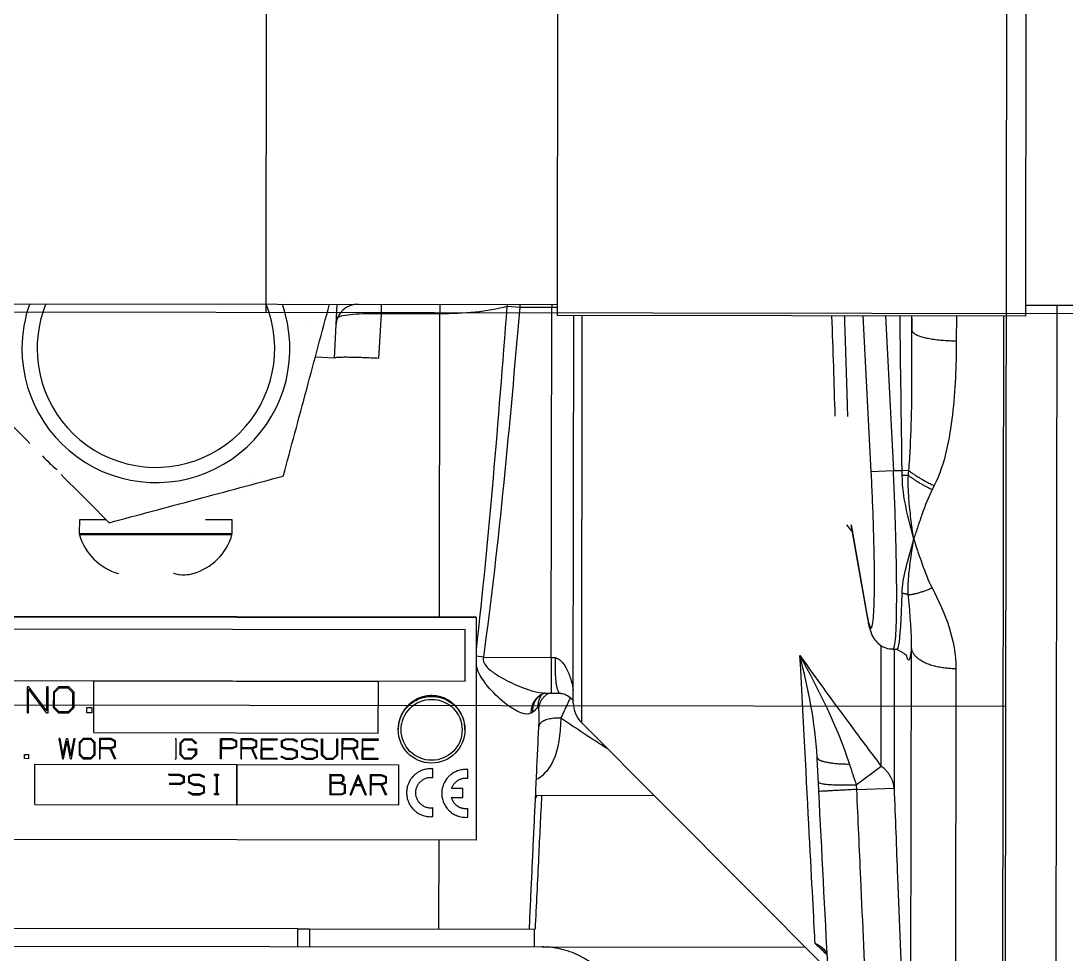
# Model space of a CAD drawing. Header units: inches. Extents: x 12 to 407, y 13 to 268.
# Drawn here: x 72.6082 to 72.6829, y 226.5563 to 226.6229 of the extents above; entities that cross this region are included whole.
import ezdxf

# ---------------------------------------------------------------- set-up
doc = ezdxf.new("R2010")
doc.units = ezdxf.units.IN
doc.header["$MEASUREMENT"] = 0
doc.layers.add('SITE_20200109$0$22', color=40, linetype='Continuous')

# ---------------------------------------------------------------- blocks, each defined once
blk = doc.blocks.new('SITE_20200109$0$A$C3D8971C')
at = {"color": 9, "linetype": 'Continuous'}
for p, q in [((-655, -910.5), (-655, -800.5)), ((-305, -910.5), (-705, -910.5))]:
    blk.add_line(p, q, dxfattribs=at)
at = {"color": 9, "linetype": 'Continuous', "extrusion": (0, 1, 0)}
for p, q in [((-626.312, -821.071), (-626.312, -878.443)), ((-672.213, -822.097), (-672.213, -877.416)), ((-664.599, -872.681), (-664.599, -828.056)), ((-648.679, -828.056), (-648.679, -872.681)), ((-648.65, -872.681), (-648.65, -828.056)), ((-653.243, -838.613), (-653.243, -871.882)), ((-653.242, -838.613), (-653.242, -871.882)), ((-649.551, -838.613), (-649.551, -871.882)), ((-670.937, -859.952), (-670.937, -839.561)), ((-658.813, -840.403), (-658.525, -840.403)), ((-658.813, -840.692), (-658.813, -840.403)), ((-658.525, -840.692), (-658.813, -840.692)), ((-658.525, -840.403), (-658.523, -840.403)), ((-658.525, -840.403), (-658.525, -840.692)), ((-658.525, -840.692), (-658.523, -840.692)), ((-658.523, -840.403), (-658.523, -840.692)), ((-655.532, -840.611), (-655.532, -840.689)), ((-655.532, -840.611), (-653.686, -840.611)), ((-655.532, -841.973), (-653.822, -840.689)), ((-655.532, -840.689), (-653.822, -840.689)), ((-655.396, -841.992), (-653.686, -840.708)), ((-655.395, -841.992), (-653.685, -840.708)), ((-653.686, -840.708), (-653.686, -840.611)), ((-653.686, -840.611), (-653.685, -840.611)), ((-653.686, -840.708), (-653.685, -840.708)), ((-653.685, -840.708), (-653.685, -840.611)), ((-636.187, -840.826), (-636.187, -840.826)), ((-662.09, -841.139), (-659.205, -841.139)), ((-662.09, -841.139), (-662.09, -855.578)), ((-659.205, -841.139), (-659.204, -841.139)), ((-659.205, -841.139), (-659.205, -855.578)), ((-659.204, -841.139), (-659.204, -855.578)), ((-655.532, -841.973), (-655.532, -842.09)), ((-655.532, -842.09), (-653.686, -842.09)), ((-655.532, -842.829), (-655.163, -842.459)), ((-655.455, -842.868), (-655.124, -842.537)), ((-655.453, -842.868), (-655.123, -842.537)), ((-655.396, -841.992), (-653.686, -841.992)), ((-654.055, -842.459), (-655.163, -842.459)), ((-655.124, -842.537), (-654.094, -842.537)), ((-654.094, -842.537), (-653.783, -842.868)), ((-654.055, -842.459), (-654.054, -842.459)), ((-653.686, -842.829), (-654.055, -842.459)), ((-653.685, -842.829), (-654.054, -842.459)), ((-653.686, -841.992), (-653.685, -841.992)), ((-653.686, -842.09), (-653.686, -841.992)), ((-653.686, -842.09), (-653.685, -842.09)), ((-653.685, -842.09), (-653.685, -841.992)), ((-657.371, -842.865), (-658.813, -843.108)), ((-658.813, -843.108), (-658.813, -843.184)), ((-658.813, -843.184), (-657.553, -843.443)), ((-657.371, -842.926), (-658.616, -843.154)), ((-658.616, -843.154), (-658.615, -843.154)), ((-658.616, -843.154), (-657.371, -843.397)), ((-657.37, -842.926), (-658.615, -843.154)), ((-658.615, -843.154), (-657.37, -843.397)), ((-657.371, -842.865), (-657.37, -842.865)), ((-657.371, -842.926), (-657.371, -842.865)), ((-657.371, -842.926), (-657.37, -842.926)), ((-657.37, -842.926), (-657.37, -842.865)), ((-655.532, -842.829), (-655.532, -843.568)), ((-655.455, -842.868), (-655.453, -842.868)), ((-655.455, -843.529), (-655.455, -842.868)), ((-655.453, -843.529), (-655.453, -842.868)), ((-653.783, -843.529), (-653.783, -842.868)), ((-653.686, -842.829), (-653.685, -842.829)), ((-653.686, -843.568), (-653.686, -842.829)), ((-653.685, -843.568), (-653.685, -842.829)), ((-638.441, -843.08), (-638.439, -843.082)), ((-658.813, -843.686), (-657.553, -843.443)), ((-658.813, -843.686), (-658.813, -843.762)), ((-658.813, -843.762), (-657.371, -844.02)), ((-657.371, -843.473), (-658.616, -843.716)), ((-658.616, -843.716), (-657.371, -843.944)), ((-658.616, -843.716), (-658.615, -843.716)), ((-657.37, -843.473), (-658.615, -843.716)), ((-658.615, -843.716), (-657.37, -843.944)), ((-657.371, -843.397), (-657.371, -843.473)), ((-657.371, -843.397), (-657.37, -843.397)), ((-657.371, -843.473), (-657.37, -843.473)), ((-657.371, -843.944), (-657.37, -843.944)), ((-657.371, -843.944), (-657.371, -844.02)), ((-657.371, -844.02), (-657.37, -844.02)), ((-657.37, -843.397), (-657.37, -843.473)), ((-657.37, -843.944), (-657.37, -844.02)), ((-655.532, -843.568), (-655.163, -843.938)), ((-655.124, -843.841), (-655.455, -843.529)), ((-655.455, -843.529), (-655.453, -843.529)), ((-655.123, -843.841), (-655.453, -843.529)), ((-655.163, -843.938), (-654.055, -843.938)), ((-655.124, -843.841), (-654.094, -843.841)), ((-654.094, -843.841), (-653.783, -843.529)), ((-654.055, -843.938), (-653.686, -843.568)), ((-654.055, -843.938), (-654.054, -843.938)), ((-654.054, -843.938), (-653.685, -843.568)), ((-653.686, -843.568), (-653.685, -843.568)), ((-658.813, -844.598), (-658.525, -844.309)), ((-658.813, -844.598), (-658.813, -845.175)), ((-658.752, -844.628), (-658.494, -844.37)), ((-658.752, -845.145), (-658.752, -844.628)), ((-658.752, -844.628), (-658.751, -844.628)), ((-658.751, -844.628), (-658.493, -844.37)), ((-658.751, -845.145), (-658.751, -844.628)), ((-657.659, -844.309), (-658.525, -844.309)), ((-658.494, -844.37), (-657.69, -844.37)), ((-657.69, -844.37), (-657.447, -844.628)), ((-657.371, -844.598), (-657.659, -844.309)), ((-657.659, -844.309), (-657.658, -844.309)), ((-657.37, -844.598), (-657.658, -844.309)), ((-657.447, -845.145), (-657.447, -844.628)), ((-657.371, -845.175), (-657.371, -844.598)), ((-657.371, -844.598), (-657.37, -844.598)), ((-657.37, -845.175), (-657.37, -844.598)), ((-642.813, -855.199), (-642.813, -844.315)), ((-641.74, -844.3), (-642.707, -844.3)), ((-642.707, -844.3), (-642.707, -855.214)), ((-641.74, -846.187), (-641.74, -844.3)), ((-658.813, -845.175), (-658.525, -845.464)), ((-658.752, -845.145), (-658.751, -845.145)), ((-658.494, -845.388), (-658.752, -845.145)), ((-658.493, -845.388), (-658.751, -845.145)), ((-658.525, -845.464), (-657.659, -845.464)), ((-658.494, -845.388), (-657.69, -845.388)), ((-657.69, -845.388), (-657.447, -845.145)), ((-657.659, -845.464), (-657.371, -845.175)), ((-657.659, -845.464), (-657.658, -845.464)), ((-657.658, -845.464), (-657.37, -845.175)), ((-657.371, -845.175), (-657.37, -845.175)), ((-656.948, -845.355), (-653.255, -845.355)), ((-656.948, -845.355), (-656.948, -865.685)), ((-656.947, -845.355), (-656.947, -865.685)), ((-655.532, -845.222), (-655.532, -844.852)), ((-655.532, -844.852), (-655.163, -844.852)), ((-655.163, -845.222), (-655.532, -845.222)), ((-655.163, -844.852), (-655.163, -845.222)), ((-655.163, -844.852), (-655.162, -844.852)), ((-655.163, -845.222), (-655.162, -845.222)), ((-655.162, -844.852), (-655.162, -845.222)), ((-653.255, -845.355), (-653.255, -865.685)), ((-658.813, -845.753), (-658.813, -845.814)), ((-657.371, -845.753), (-658.813, -845.753)), ((-658.813, -845.814), (-658.1, -845.814)), ((-658.1, -846.513), (-658.1, -845.814)), ((-657.447, -845.814), (-658.024, -845.814)), ((-658.024, -846.574), (-658.024, -845.814)), ((-658.022, -846.574), (-658.022, -845.814)), ((-657.447, -846.574), (-657.447, -845.814)), ((-657.371, -845.753), (-657.37, -845.753)), ((-657.371, -846.589), (-657.371, -845.753)), ((-657.37, -846.589), (-657.37, -845.753)), ((-658.1, -846.513), (-658.813, -846.832)), ((-658.1, -846.589), (-658.813, -846.908)), ((-658.813, -846.908), (-658.813, -846.832)), ((-658.813, -846.908), (-658.812, -846.908)), ((-658.099, -846.589), (-658.812, -846.908)), ((-658.1, -846.589), (-657.948, -846.908)), ((-658.024, -846.574), (-658.022, -846.574)), ((-657.902, -846.832), (-658.024, -846.574)), ((-657.901, -846.832), (-658.022, -846.574)), ((-657.948, -846.908), (-657.523, -846.908)), ((-657.568, -846.832), (-657.902, -846.832)), ((-657.447, -846.574), (-657.568, -846.832)), ((-657.523, -846.908), (-657.371, -846.589)), ((-657.523, -846.908), (-657.521, -846.908)), ((-657.521, -846.908), (-657.37, -846.589)), ((-657.371, -846.589), (-657.37, -846.589)), ((-660.656, -851.512), (-660.656, -850.737)), ((-660.58, -851.497), (-660.58, -850.737)), ((-660.579, -850.737), (-660.579, -851.497)), ((-660.003, -851.497), (-660.003, -850.737)), ((-659.927, -851.512), (-659.927, -850.676)), ((-659.926, -850.676), (-659.926, -851.512)), ((-660.504, -851.831), (-660.656, -851.512)), ((-660.459, -851.755), (-660.58, -851.497)), ((-660.58, -851.497), (-660.579, -851.497)), ((-660.579, -851.497), (-660.457, -851.755)), ((-660.003, -851.497), (-660.125, -851.755)), ((-660.079, -851.831), (-659.927, -851.512)), ((-659.926, -851.512), (-660.078, -851.831)), ((-659.927, -851.512), (-659.926, -851.512)), ((-658.813, -851.149), (-658.813, -851.24)), ((-658.813, -851.24), (-657.371, -851.24)), ((-658.813, -851.817), (-658.525, -851.529)), ((-658.525, -851.529), (-657.659, -851.529)), ((-657.659, -851.529), (-657.371, -851.817)), ((-657.659, -851.529), (-657.658, -851.529)), ((-657.658, -851.529), (-657.37, -851.817)), ((-657.371, -851.24), (-657.371, -851.164)), ((-657.371, -851.24), (-657.37, -851.24)), ((-657.37, -851.24), (-657.37, -851.164)), ((-640.544, -851.358), (-640.541, -851.358)), ((-661.37, -852.424), (-661.233, -852.12)), ((-661.309, -852.439), (-661.157, -852.151)), ((-661.156, -852.151), (-661.308, -852.439)), ((-661.233, -852.12), (-661.157, -852.151)), ((-661.233, -852.12), (-661.232, -852.12)), ((-661.156, -852.151), (-661.232, -852.12)), ((-661.157, -852.151), (-661.156, -852.151)), ((-660.504, -852.12), (-660.686, -852.5)), ((-660.459, -852.181), (-660.611, -852.515)), ((-660.609, -852.515), (-660.457, -852.181)), ((-660.504, -851.831), (-660.079, -851.831)), ((-660.079, -852.12), (-660.504, -852.12)), ((-660.125, -851.755), (-660.459, -851.755)), ((-660.125, -852.181), (-660.459, -852.181)), ((-660.003, -852.439), (-660.125, -852.181)), ((-660.079, -851.831), (-660.078, -851.831)), ((-660.079, -852.12), (-659.927, -852.424)), ((-660.079, -852.12), (-660.078, -852.12)), ((-659.926, -852.424), (-660.078, -852.12)), ((-658.813, -851.817), (-658.813, -852.365)), ((-658.752, -851.848), (-658.494, -851.589)), ((-658.752, -852.349), (-658.752, -851.848)), ((-658.752, -851.848), (-658.751, -851.848)), ((-658.751, -851.848), (-658.493, -851.589)), ((-658.751, -852.349), (-658.751, -851.848)), ((-658.494, -851.589), (-657.69, -851.589)), ((-658.16, -852.091), (-658.16, -852.608)), ((-658.16, -852.091), (-658.1, -852.091)), ((-658.1, -852.091), (-658.098, -852.091)), ((-658.1, -852.091), (-658.1, -852.684)), ((-658.098, -852.091), (-658.098, -852.684)), ((-657.69, -851.589), (-657.447, -851.848)), ((-657.447, -851.848), (-657.447, -852.349)), ((-657.371, -851.817), (-657.37, -851.817)), ((-657.371, -851.817), (-657.371, -852.365)), ((-657.37, -851.817), (-657.37, -852.365)), ((-661.37, -852.424), (-661.37, -852.956)), ((-661.233, -853.275), (-661.37, -852.956)), ((-661.309, -852.439), (-661.309, -852.941)), ((-661.309, -852.439), (-661.308, -852.439)), ((-661.309, -852.941), (-661.308, -852.941)), ((-661.309, -852.941), (-661.187, -853.199)), ((-661.308, -852.941), (-661.308, -852.439)), ((-661.186, -853.199), (-661.308, -852.941)), ((-660.686, -852.865), (-660.838, -853.199)), ((-660.793, -853.275), (-660.611, -852.88)), ((-660.609, -852.88), (-660.791, -853.275)), ((-660.686, -852.5), (-660.686, -852.865)), ((-660.611, -852.515), (-660.609, -852.515)), ((-660.611, -852.515), (-660.611, -852.88)), ((-660.611, -852.88), (-660.609, -852.88)), ((-660.609, -852.88), (-660.609, -852.515)), ((-660.003, -852.941), (-660.14, -853.245)), ((-660.079, -853.275), (-659.927, -852.956)), ((-659.926, -852.956), (-660.078, -853.275)), ((-660.003, -852.941), (-660.003, -852.439)), ((-659.927, -852.424), (-659.927, -852.956)), ((-659.927, -852.424), (-659.926, -852.424)), ((-659.927, -852.956), (-659.926, -852.956)), ((-659.926, -852.956), (-659.926, -852.424)), ((-658.509, -852.684), (-658.813, -852.365)), ((-658.752, -852.349), (-658.751, -852.349)), ((-658.479, -852.608), (-658.752, -852.349)), ((-658.478, -852.608), (-658.751, -852.349)), ((-658.1, -852.684), (-658.509, -852.684)), ((-658.16, -852.608), (-658.479, -852.608)), ((-658.1, -852.684), (-658.098, -852.684)), ((-657.447, -852.349), (-657.735, -852.623)), ((-657.735, -852.623), (-657.674, -852.684)), ((-657.371, -852.365), (-657.674, -852.684)), ((-657.674, -852.684), (-657.673, -852.684)), ((-657.37, -852.365), (-657.673, -852.684)), ((-657.371, -852.365), (-657.37, -852.365)), ((-661.233, -853.275), (-660.793, -853.275)), ((-660.838, -853.199), (-661.187, -853.199)), ((-660.793, -853.275), (-660.791, -853.275)), ((-660.14, -853.245), (-660.079, -853.275)), ((-660.079, -853.275), (-660.078, -853.275)), ((-641.74, -855.214), (-641.74, -853.327)), ((-661.37, -853.99), (-661.309, -853.99)), ((-661.37, -854.279), (-661.37, -853.99)), ((-661.309, -854.279), (-661.37, -854.279)), ((-661.309, -853.99), (-661.308, -853.99)), ((-661.309, -853.99), (-661.309, -854.096)), ((-660.003, -854.096), (-661.309, -854.096)), ((-661.309, -854.172), (-661.309, -854.279)), ((-660.003, -854.172), (-661.309, -854.172)), ((-661.309, -854.279), (-661.308, -854.279)), ((-661.308, -854.096), (-661.308, -853.99)), ((-661.308, -854.279), (-661.308, -854.172)), ((-660.003, -853.99), (-659.927, -853.99)), ((-660.003, -853.99), (-660.003, -854.096)), ((-660.003, -854.279), (-660.003, -854.172)), ((-659.927, -854.279), (-660.003, -854.279)), ((-659.927, -853.99), (-659.926, -853.99)), ((-659.927, -853.99), (-659.927, -854.279)), ((-659.927, -854.279), (-659.926, -854.279)), ((-659.926, -854.279), (-659.926, -853.99)), ((-658.813, -854.477), (-658.813, -854.417)), ((-658.813, -854.417), (-657.371, -854.417)), ((-658.813, -854.477), (-658.1, -854.477)), ((-658.1, -855.253), (-658.1, -854.477)), ((-657.447, -854.477), (-658.024, -854.477)), ((-658.024, -855.237), (-658.024, -854.477)), ((-658.022, -855.237), (-658.022, -854.477)), ((-657.447, -855.237), (-657.447, -854.477)), ((-657.371, -854.417), (-657.37, -854.417)), ((-657.371, -855.253), (-657.371, -854.417)), ((-657.37, -855.253), (-657.37, -854.417)), ((-657.948, -855.572), (-658.1, -855.253)), ((-657.902, -855.496), (-658.024, -855.237)), ((-658.024, -855.237), (-658.022, -855.237)), ((-657.901, -855.496), (-658.022, -855.237)), ((-657.447, -855.237), (-657.568, -855.496)), ((-657.523, -855.572), (-657.371, -855.253)), ((-657.521, -855.572), (-657.37, -855.253)), ((-657.371, -855.253), (-657.37, -855.253)), ((-642.707, -855.214), (-641.74, -855.214)), ((-662.09, -855.578), (-659.205, -855.578)), ((-662.09, -867.129), (-662.09, -855.604)), ((-662.09, -855.604), (-659.211, -855.604)), ((-659.211, -855.604), (-659.211, -867.129)), ((-659.211, -855.604), (-659.21, -855.604)), ((-659.21, -855.604), (-659.21, -867.129)), ((-659.205, -855.578), (-659.204, -855.578)), ((-658.813, -855.86), (-658.813, -855.921)), ((-657.371, -855.86), (-658.813, -855.86)), ((-658.813, -855.921), (-658.1, -855.921)), ((-658.1, -856.62), (-658.1, -855.921)), ((-658.024, -856.681), (-658.024, -855.921)), ((-657.447, -855.921), (-658.024, -855.921)), ((-658.022, -856.681), (-658.022, -855.921)), ((-657.948, -855.572), (-657.523, -855.572)), ((-657.568, -855.496), (-657.902, -855.496)), ((-657.523, -855.572), (-657.521, -855.572)), ((-657.447, -856.681), (-657.447, -855.921)), ((-657.371, -856.696), (-657.371, -855.86)), ((-657.371, -855.86), (-657.37, -855.86)), ((-657.37, -856.696), (-657.37, -855.86)), ((-658.1, -856.62), (-658.813, -856.94)), ((-658.1, -856.696), (-658.813, -857.016)), ((-658.099, -856.697), (-658.812, -857.016)), ((-658.1, -856.696), (-657.948, -857.016)), ((-658.024, -856.681), (-658.022, -856.681)), ((-657.902, -856.94), (-658.024, -856.681)), ((-657.901, -856.94), (-658.022, -856.681)), ((-657.447, -856.681), (-657.568, -856.94)), ((-657.523, -857.016), (-657.371, -856.696)), ((-657.521, -857.016), (-657.37, -856.696)), ((-657.371, -856.696), (-657.37, -856.696)), ((-638.43, -856.443), (-638.43, -856.443)), ((-658.813, -857.016), (-658.813, -856.94)), ((-658.813, -857.016), (-658.812, -857.016)), ((-658.813, -857.304), (-658.813, -858.46)), ((-657.371, -857.304), (-658.813, -857.304)), ((-658.752, -857.365), (-658.752, -858.46)), ((-658.13, -857.365), (-658.752, -857.365)), ((-658.751, -857.365), (-658.751, -858.46)), ((-658.13, -857.365), (-658.13, -858.156)), ((-658.054, -857.365), (-657.447, -857.365)), ((-658.054, -858.156), (-658.054, -857.365)), ((-658.053, -858.156), (-658.053, -857.365)), ((-657.948, -857.016), (-657.523, -857.016)), ((-657.568, -856.94), (-657.902, -856.94)), ((-657.523, -857.016), (-657.521, -857.016)), ((-657.447, -857.365), (-657.447, -858.46)), ((-657.371, -857.304), (-657.37, -857.304)), ((-657.371, -857.304), (-657.371, -858.46)), ((-657.37, -857.304), (-657.37, -858.46)), ((-658.13, -858.156), (-658.054, -858.156)), ((-658.054, -858.156), (-658.053, -858.156)), ((-658.813, -858.46), (-658.752, -858.46)), ((-658.813, -859.052), (-658.676, -858.748)), ((-658.752, -858.46), (-658.751, -858.46)), ((-658.752, -859.068), (-658.601, -858.779)), ((-658.751, -859.068), (-658.599, -858.779)), ((-658.676, -858.748), (-658.675, -858.748)), ((-658.676, -858.748), (-658.601, -858.779)), ((-658.675, -858.748), (-658.599, -858.779)), ((-658.601, -858.779), (-658.599, -858.779)), ((-657.948, -858.748), (-658.13, -859.128)), ((-657.902, -858.809), (-658.054, -859.144)), ((-657.901, -858.809), (-658.053, -859.144)), ((-657.523, -858.748), (-657.948, -858.748)), ((-657.568, -858.809), (-657.902, -858.809)), ((-657.447, -859.068), (-657.568, -858.809)), ((-657.523, -858.748), (-657.371, -859.052)), ((-657.523, -858.748), (-657.521, -858.748)), ((-657.521, -858.748), (-657.37, -859.052)), ((-657.371, -858.46), (-657.447, -858.46)), ((-657.371, -858.46), (-657.37, -858.46)), ((-636.177, -858.698), (-636.175, -858.696)), ((-658.813, -859.052), (-658.813, -859.584)), ((-658.676, -859.904), (-658.813, -859.584)), ((-658.752, -859.068), (-658.751, -859.068)), ((-658.752, -859.068), (-658.752, -859.569)), ((-658.752, -859.569), (-658.631, -859.828)), ((-658.752, -859.569), (-658.751, -859.569)), ((-658.751, -859.068), (-658.751, -859.569)), ((-658.751, -859.569), (-658.63, -859.828)), ((-658.13, -859.493), (-658.282, -859.828)), ((-658.236, -859.904), (-658.054, -859.508)), ((-658.235, -859.904), (-658.053, -859.508)), ((-658.13, -859.128), (-658.13, -859.493)), ((-658.054, -859.144), (-658.054, -859.508)), ((-658.054, -859.144), (-658.053, -859.144)), ((-658.054, -859.508), (-658.053, -859.508)), ((-658.053, -859.144), (-658.053, -859.508)), ((-657.447, -859.569), (-657.583, -859.873)), ((-657.523, -859.904), (-657.371, -859.584)), ((-657.521, -859.904), (-657.37, -859.584)), ((-657.447, -859.569), (-657.447, -859.068)), ((-657.371, -859.052), (-657.37, -859.052)), ((-657.371, -859.052), (-657.371, -859.584)), ((-657.371, -859.584), (-657.37, -859.584)), ((-657.37, -859.052), (-657.37, -859.584)), ((-672.213, -859.952), (-670.937, -859.952)), ((-670.937, -859.952), (-670.937, -860.795)), ((-658.813, -860.496), (-658.676, -860.192)), ((-658.813, -860.496), (-658.813, -861.028)), ((-658.752, -860.511), (-658.601, -860.223)), ((-658.752, -860.511), (-658.752, -861.013)), ((-658.752, -860.511), (-658.751, -860.511)), ((-658.751, -860.511), (-658.599, -860.223)), ((-658.751, -860.511), (-658.751, -861.013)), ((-658.676, -859.904), (-658.236, -859.904)), ((-658.676, -860.192), (-658.601, -860.223)), ((-658.676, -860.192), (-658.675, -860.192)), ((-658.675, -860.192), (-658.599, -860.223)), ((-658.282, -859.828), (-658.631, -859.828)), ((-658.601, -860.223), (-658.599, -860.223)), ((-658.236, -859.904), (-658.235, -859.904)), ((-657.948, -860.192), (-658.13, -860.572)), ((-657.902, -860.253), (-658.054, -860.587)), ((-657.901, -860.253), (-658.053, -860.587)), ((-657.523, -860.192), (-657.948, -860.192)), ((-657.568, -860.253), (-657.902, -860.253)), ((-657.583, -859.873), (-657.523, -859.904)), ((-657.447, -860.511), (-657.568, -860.253)), ((-657.523, -859.904), (-657.521, -859.904)), ((-657.523, -860.192), (-657.371, -860.496)), ((-657.523, -860.192), (-657.521, -860.192)), ((-657.521, -860.192), (-657.37, -860.496)), ((-657.447, -861.013), (-657.447, -860.511)), ((-657.371, -860.496), (-657.37, -860.496)), ((-657.371, -860.496), (-657.371, -861.028)), ((-657.37, -860.496), (-657.37, -861.028)), ((-670.937, -860.795), (-672.213, -860.795)), ((-670.937, -860.795), (-670.937, -876.85)), ((-658.676, -861.347), (-658.813, -861.028)), ((-658.752, -861.013), (-658.751, -861.013)), ((-658.752, -861.013), (-658.631, -861.271)), ((-658.751, -861.013), (-658.63, -861.271)), ((-658.13, -860.937), (-658.282, -861.271)), ((-658.236, -861.347), (-658.054, -860.952)), ((-658.235, -861.347), (-658.053, -860.952)), ((-658.13, -860.572), (-658.13, -860.937)), ((-658.054, -860.587), (-658.053, -860.587)), ((-658.054, -860.587), (-658.054, -860.952)), ((-658.054, -860.952), (-658.053, -860.952)), ((-658.053, -860.587), (-658.053, -860.952)), ((-657.447, -861.013), (-657.583, -861.317)), ((-657.523, -861.347), (-657.371, -861.028)), ((-657.521, -861.347), (-657.37, -861.028)), ((-657.371, -861.028), (-657.37, -861.028)), ((-630.167, -862.489), (-630.097, -861.15)), ((-627.899, -860.8), (-627.899, -860.798)), ((-658.525, -861.636), (-658.813, -861.94)), ((-658.813, -861.94), (-658.813, -862.472)), ((-658.752, -861.971), (-658.479, -861.697)), ((-658.752, -861.971), (-658.752, -862.457)), ((-658.752, -861.971), (-658.751, -861.971)), ((-658.751, -861.971), (-658.478, -861.697)), ((-658.751, -861.971), (-658.751, -862.457)), ((-658.676, -861.347), (-658.236, -861.347)), ((-658.282, -861.271), (-658.631, -861.271)), ((-658.525, -861.636), (-657.371, -861.636)), ((-657.371, -861.697), (-658.479, -861.697)), ((-658.236, -861.347), (-658.235, -861.347)), ((-657.583, -861.317), (-657.523, -861.347)), ((-657.523, -861.347), (-657.521, -861.347)), ((-657.371, -861.636), (-657.371, -861.697)), ((-657.371, -861.636), (-657.37, -861.636)), ((-657.371, -861.697), (-657.37, -861.697)), ((-657.37, -861.636), (-657.37, -861.697)), ((-659.927, -862.228), (-661.37, -862.228)), ((-661.37, -863.064), (-661.37, -862.228)), ((-661.309, -862.289), (-661.309, -863.049)), ((-660.55, -862.289), (-661.309, -862.289)), ((-661.308, -863.049), (-661.308, -862.289)), ((-660.55, -862.973), (-660.55, -862.289)), ((-660.474, -862.289), (-660.474, -863.003)), ((-660.003, -862.289), (-660.474, -862.289)), ((-660.473, -863.003), (-660.473, -862.289)), ((-660.003, -863.033), (-660.003, -862.289)), ((-659.927, -863.064), (-659.927, -862.228)), ((-659.927, -862.228), (-659.926, -862.228)), ((-659.926, -862.228), (-659.926, -863.064)), ((-658.813, -862.472), (-658.509, -862.791)), ((-658.752, -862.457), (-658.751, -862.457)), ((-658.752, -862.457), (-658.479, -862.715)), ((-658.751, -862.457), (-658.478, -862.715)), ((-658.479, -862.715), (-657.371, -862.715)), ((-657.371, -862.715), (-657.37, -862.715)), ((-657.371, -862.715), (-657.371, -862.791)), ((-657.37, -862.715), (-657.37, -862.791)), ((-626.312, -862.691), (-630.167, -862.489)), ((-661.248, -863.353), (-661.37, -863.064)), ((-661.309, -863.049), (-661.308, -863.049)), ((-661.309, -863.049), (-661.203, -863.277)), ((-661.201, -863.277), (-661.308, -863.049)), ((-661.248, -863.353), (-660.656, -863.353)), ((-661.203, -863.277), (-660.702, -863.277)), ((-660.702, -863.277), (-660.55, -862.973)), ((-660.656, -863.353), (-660.519, -863.064)), ((-660.656, -863.353), (-660.655, -863.353)), ((-660.519, -863.065), (-660.655, -863.353)), ((-660.368, -863.231), (-660.519, -863.064)), ((-660.474, -863.003), (-660.473, -863.003)), ((-660.474, -863.003), (-660.337, -863.155)), ((-660.336, -863.155), (-660.473, -863.003)), ((-660.079, -863.231), (-660.368, -863.231)), ((-660.337, -863.155), (-660.11, -863.155)), ((-660.11, -863.155), (-660.003, -863.033)), ((-660.079, -863.231), (-659.927, -863.064)), ((-660.079, -863.231), (-660.078, -863.231)), ((-659.926, -863.064), (-660.078, -863.231)), ((-659.927, -863.064), (-659.926, -863.064)), ((-657.371, -863.08), (-658.813, -863.08)), ((-658.813, -863.08), (-658.813, -863.141)), ((-658.813, -863.141), (-658.1, -863.141)), ((-658.509, -862.791), (-657.371, -862.791)), ((-658.1, -863.84), (-658.1, -863.141)), ((-658.024, -863.901), (-658.024, -863.141)), ((-657.447, -863.141), (-658.024, -863.141)), ((-658.022, -863.901), (-658.022, -863.141)), ((-657.447, -863.901), (-657.447, -863.141)), ((-657.371, -862.791), (-657.37, -862.791)), ((-657.371, -863.916), (-657.371, -863.08)), ((-657.371, -863.08), (-657.37, -863.08)), ((-657.37, -863.916), (-657.37, -863.08)), ((-661.37, -863.672), (-659.927, -864.249)), ((-661.37, -863.672), (-661.368, -863.672)), ((-661.37, -863.672), (-661.37, -863.748)), ((-661.37, -863.748), (-660.717, -864.006)), ((-661.37, -864.827), (-659.927, -864.249)), ((-659.926, -864.249), (-661.368, -863.672)), ((-659.926, -864.249), (-661.368, -864.827)), ((-660.717, -864.477), (-660.717, -864.006)), ((-660.656, -864.037), (-660.656, -864.462)), ((-660.125, -864.249), (-660.656, -864.037)), ((-660.656, -864.462), (-660.125, -864.249)), ((-660.655, -864.462), (-660.655, -864.037)), ((-659.927, -864.249), (-659.926, -864.249)), ((-658.1, -863.84), (-658.813, -864.159)), ((-658.1, -863.916), (-658.813, -864.235)), ((-658.813, -864.235), (-658.813, -864.159)), ((-658.813, -864.235), (-658.812, -864.235)), ((-658.099, -863.917), (-658.812, -864.235)), ((-658.1, -863.916), (-657.948, -864.235)), ((-658.024, -863.901), (-658.022, -863.901)), ((-657.902, -864.159), (-658.024, -863.901)), ((-657.901, -864.159), (-658.022, -863.901)), ((-657.948, -864.235), (-657.523, -864.235)), ((-657.568, -864.159), (-657.902, -864.159)), ((-657.447, -863.901), (-657.568, -864.159)), ((-657.523, -864.235), (-657.371, -863.916)), ((-657.523, -864.235), (-657.521, -864.235)), ((-657.521, -864.235), (-657.37, -863.916)), ((-657.371, -863.916), (-657.37, -863.916)), ((-660.717, -864.477), (-661.37, -864.751)), ((-661.37, -864.751), (-661.37, -864.827)), ((-661.37, -864.827), (-661.368, -864.827)), ((-658.813, -864.524), (-658.813, -865.679)), ((-657.371, -864.524), (-658.813, -864.524)), ((-658.13, -864.585), (-658.752, -864.585)), ((-658.752, -864.585), (-658.752, -865.679)), ((-658.751, -864.585), (-658.751, -865.679)), ((-658.13, -864.585), (-658.13, -865.375)), ((-658.054, -864.585), (-657.447, -864.585)), ((-658.054, -865.375), (-658.054, -864.585)), ((-658.053, -865.375), (-658.053, -864.585)), ((-657.447, -864.585), (-657.447, -865.679)), ((-657.371, -864.524), (-657.37, -864.524)), ((-657.371, -864.524), (-657.371, -865.679)), ((-657.37, -864.524), (-657.37, -865.679)), ((-661.37, -865.116), (-661.37, -865.177)), ((-659.927, -865.116), (-661.37, -865.116)), ((-661.37, -865.177), (-660.656, -865.177)), ((-660.656, -865.876), (-660.656, -865.177)), ((-660.003, -865.177), (-660.58, -865.177)), ((-660.58, -865.936), (-660.58, -865.177)), ((-660.579, -865.177), (-660.579, -865.936)), ((-660.003, -865.936), (-660.003, -865.177)), ((-659.927, -865.952), (-659.927, -865.116)), ((-659.927, -865.116), (-659.926, -865.116)), ((-659.926, -865.116), (-659.926, -865.952)), ((-658.813, -865.679), (-658.752, -865.679)), ((-658.752, -865.679), (-658.751, -865.679)), ((-658.13, -865.375), (-658.054, -865.375)), ((-658.054, -865.375), (-658.053, -865.375)), ((-657.371, -865.679), (-657.447, -865.679)), ((-657.371, -865.679), (-657.37, -865.679)), ((-656.948, -865.685), (-653.255, -865.685)), ((-626.995, -865.839), (-630.183, -865.672)), ((-660.656, -865.876), (-661.37, -866.195)), ((-660.656, -865.952), (-661.37, -866.271)), ((-661.37, -866.271), (-661.37, -866.195)), ((-661.37, -866.271), (-661.368, -866.271)), ((-661.368, -866.271), (-660.656, -865.952)), ((-660.656, -865.952), (-660.504, -866.271)), ((-660.459, -866.195), (-660.58, -865.936)), ((-660.58, -865.936), (-660.579, -865.936)), ((-660.579, -865.936), (-660.457, -866.195)), ((-660.504, -866.271), (-660.079, -866.271)), ((-660.125, -866.195), (-660.459, -866.195)), ((-660.003, -865.936), (-660.125, -866.195)), ((-660.079, -866.271), (-659.927, -865.952)), ((-660.079, -866.271), (-660.078, -866.271)), ((-659.926, -865.952), (-660.078, -866.271)), ((-659.927, -865.952), (-659.926, -865.952)), ((-626.312, -865.839), (-626.995, -865.839)), ((-626.995, -870.042), (-626.995, -865.839)), ((-659.211, -867.129), (-662.09, -867.129)), ((-659.211, -867.129), (-659.21, -867.129)), ((-656.652, -867.109), (-656.703, -867.109)), ((-661.206, -867.716), (-661.207, -867.716)), ((-661.206, -868.35), (-661.207, -868.35)), ((-670.937, -870.042), (-664.599, -870.042)), ((-662.91, -869.582), (-662.273, -869.582)), ((-662.273, -869.582), (-662.271, -869.582)), ((-661.251, -870.227), (-661.252, -870.227)), ((-660.141, -869.582), (-659.504, -869.582)), ((-659.504, -869.582), (-659.503, -869.582)), ((-648.65, -870.042), (-626.995, -870.042)), ((-626.312, -870.042), (-626.995, -870.042)), ((-661.539, -870.9), (-661.539, -871.741)), ((-660.902, -871.741), (-660.902, -870.92)), ((-660.901, -871.741), (-660.901, -870.92)), ((-662.955, -872.092), (-662.318, -872.092)), ((-662.318, -872.092), (-662.317, -872.092)), ((-661.539, -871.741), (-660.902, -871.741)), ((-660.902, -871.741), (-660.901, -871.741)), ((-660.186, -872.092), (-659.549, -872.092)), ((-659.549, -872.092), (-659.548, -872.092)), ((-656.703, -871.878), (-656.652, -871.878)), ((-653.243, -871.882), (-649.551, -871.882)), ((-648.679, -872.681), (-664.599, -872.681)), ((-651.522, -873.192), (-651.454, -872.681)), ((-651.522, -873.192), (-651.522, -878.036)), ((-648.65, -872.681), (-648.679, -872.681)), ((-626.53, -875.75), (-626.455, -874.859)), ((-626.312, -874.844), (-626.455, -874.859)), ((-626.53, -878.036), (-626.53, -875.75)), ((-626.312, -875.75), (-626.53, -875.75)), ((-670.937, -876.85), (-672.213, -876.85)), ((-661.378, -877.018), (-661.618, -876.934)), ((-672.213, -877.416), (-672.213, -896.244)), ((-661.375, -876.978), (-661.375, -885.407)), ((-656.608, -877.154), (-656.454, -877.161)), ((-654.186, -877.365), (-654.162, -877.384)), ((-654.072, -877.66), (-654.072, -878.036)), ((-651.522, -878.036), (-654.072, -878.036)), ((-651.522, -878.036), (-626.53, -878.036)), ((-627.103, -878.444), (-580.897, -878.444)), ((-627.103, -911.9), (-627.103, -878.444)), ((-626.53, -878.444), (-626.53, -878.036)), ((-626.312, -878.036), (-626.53, -878.036)), ((-654.762, -879.617), (-627.103, -879.617)), ((-656.168, -880.2), (-673.813, -897.845)), ((-627.102, -880.2), (-656.168, -880.2)), ((-661.079, -897.178), (-660.401, -897.142)), ((-660.593, -899.848), (-660.932, -899.866)), ((-660.932, -899.866), (-660.826, -902.553)), ((-660.593, -899.848), (-659.259, -901.624)), ((-642.028, -899.439), (-648.743, -900.642)), ((-642.028, -899.454), (-648.545, -900.621)), ((-648.545, -900.621), (-648.742, -900.642)), ((-638.238, -900.891), (-627.103, -900.307)), ((-638.154, -902.48), (-638.238, -900.891)), ((-659.259, -901.624), (-650.713, -901.624)), ((-627.103, -901.901), (-638.154, -902.48)), ((-650.905, -902.553), (-660.826, -902.553)), ((-650.904, -902.479), (-650.904, -902.75)), ((-638.154, -903.099), (-638.154, -902.48)), ((-638.146, -903.572), (-638.154, -903.099)), ((-689.619, -903.775), (-650.846, -903.775)), ((-628.13, -903.775), (-627.103, -903.775)), ((-652.276, -906.958), (-692.232, -906.958)), ((-627.103, -906.958), (-628.867, -906.958)), ((-627.11, -910.319), (-706, -910.319)), ((-580.897, -911.9), (-627.103, -911.9)), ((-626.312, -911.9), (-626.312, -922.279)), ((-626.317, -914.144), (-705.235, -914.144))]:
    blk.add_line(p, q, dxfattribs=at)
at = {"color": 9, "linetype": 'Continuous'}
for centre, radius, start, end in [((-629.5, -849.757), 9.575, 89.99997, 289.43994), ((-629.5, -849.757), 9.575, 70.55435, 89.99997), ((-629.5, -849.757), 11.169, 133.49037, 140.82554), ((-629.5, -849.757), 8.491, 90.00002, 292.04438), ((-629.5, -849.757), 8.491, 67.94992, 89.99985), ((-641.7, -848.176), 4.018, 106.09109, 164.41663), ((-642.707, -844.682), 0.382, 90, 106.09109), ((-641.7, -851.338), 4.018, 195.59654, 253.90891), ((-642.707, -854.831), 0.382, 253.90891, 270), ((-627.893, -864.192), 1.581, 358.9746, 87), ((-654.762, -881.606), 1.989, 90, 135)]:
    blk.add_arc(centre, radius, start, end, dxfattribs=at)
for centre, major_axis in [((-656.703, -869.494), (0, 2.384)), ((-656.712, -869.494), (0, -2.18))]:
    blk.add_ellipse(centre, major_axis=major_axis, ratio=0.998871, dxfattribs=at)
for points, degree in [([(-632.842, -837.316), (-633.961, -838.436), (-635.118, -839.594), (-636.285, -840.763)], 3), ([(-638.518, -842.999), (-639.677, -844.16), (-640.825, -845.309), (-641.945, -846.431)], 3), ([(-641.945, -846.431), (-641.399, -848.466), (-640.844, -850.532), (-640.274, -852.651)], 3), ([(-640.274, -852.651), (-639.707, -854.763), (-639.149, -856.842), (-638.603, -858.872)], 3), ([(-638.603, -858.872), (-636.567, -859.416), (-634.501, -859.968), (-632.38, -860.535)], 3), ([(-632.38, -860.535), (-630.321, -861.085), (-628.293, -861.627), (-626.311, -862.157)], 3), ([(-626.455, -874.859), (-626.847, -873.457), (-626.995, -871.772), (-626.995, -870.042)], 3), ([(-626.53, -875.75), (-634.876, -875.044), (-643.22, -874.311), (-651.522, -873.192)], 3), ([(-650.993, -872.687), (-642.832, -873.606), (-634.643, -874.24), (-626.455, -874.859)], 3), ([(-670.938, -876.505), (-663.772, -876.825), (-656.607, -877.155)], 2), ([(-655.453, -876.707), (-655.521, -876.592)], 1), ([(-655.053, -877.086), (-655.196, -876.996), (-655.33, -876.87), (-655.453, -876.707)], 3), ([(-654.223, -877.283), (-654.139, -877.397)], 1), ([(-654.123, -877.475), (-654.042, -877.6)], 1), ([(-654.076, -878.037), (-654.065, -878.406), (-654.092, -878.77)], 2), ([(-651.522, -878.036), (-651.54, -878.326)], 1), ([(-658.034, -882.042), (-657.359, -880.96), (-656.624, -879.852), (-655.858, -878.74)], 3), ([(-651.371, -895.813), (-653.854, -897.164), (-656.391, -898.457), (-659.118, -899.359)], 3), ([(-658.635, -897.049), (-656.104, -896.917), (-653.737, -896.4), (-651.371, -895.813)], 3), ([(-671.937, -896.925), (-672.14, -897.402), (-672.424, -897.772), (-672.984, -897.801)], 3), ([(-672.604, -897.628), (-672.382, -897.393), (-672.16, -897.159), (-671.937, -896.925)], 3), ([(-672.461, -897.517), (-672.282, -897.325), (-672.107, -897.127), (-671.937, -896.925)], 3), ([(-660.401, -897.142), (-659.809, -897.111), (-659.219, -897.08), (-658.635, -897.049)], 3), ([(-672.462, -897.509), (-672.688, -897.702)], 1), ([(-634.271, -898.309), (-631.933, -898.239), (-629.542, -898.159), (-627.11, -898.068)], 3), ([(-659.118, -899.359), (-659.608, -899.521), (-660.1, -899.684), (-660.593, -899.848)], 3), ([(-642.486, -899.52), (-642.34, -899.398), (-642.19, -899.279), (-642.037, -899.162)], 3), ([(-650.923, -902.764), (-651.328, -903.444)], 1), ([(-638.49, -903.105), (-638.154, -903.099)], 1), ([(-638.154, -903.099), (-634.47, -903.034), (-630.786, -902.98), (-627.102, -902.936)], 3), ([(-650.846, -903.775), (-651.792, -903.682), (-651.957, -903.559), (-651.325, -903.423)], 3), ([(-650.846, -903.775), (-649.815, -903.829), (-648.557, -903.694), (-647.023, -903.548)], 3), ([(-646.93, -903.105), (-645.774, -903.133), (-644.457, -903.555), (-643.034, -903.933)], 3), ([(-643.034, -903.933), (-641.611, -903.555), (-640.083, -903.133), (-638.49, -903.105)], 3), ([(-638.486, -903.548), (-638.146, -903.572)], 1), ([(-627.102, -903.762), (-627.445, -903.766), (-627.788, -903.77), (-628.13, -903.775)], 3), ([(-646.517, -905.249), (-648.354, -906.221), (-650.288, -906.958), (-652.276, -906.958)], 3), ([(-639.215, -905.391), (-639.496, -905.249)], 1)]:
    blk.add_open_spline(points, degree=degree, dxfattribs=at)
for points, knots in [([(-645.557, -851.039), (-645.59, -851.152), (-645.615, -851.266), (-645.633, -851.382), (-645.68, -851.682), (-645.672, -852.051), (-645.571, -852.416)], [0, 0, 0, 0, 0.190852, 0.190852, 0.190852, 1, 1, 1, 1]), ([(-626.995, -865.839), (-626.985, -865.483), (-626.986, -865.122), (-627.005, -864.45), (-627.024, -864.129), (-627.076, -863.57), (-627.11, -863.325), (-627.148, -863.133), (-627.185, -862.941), (-627.228, -862.799), (-627.357, -862.637)], [0, 0, 0, 0, 0.214306, 0.214306, 0.428547, 0.428547, 0.643751, 0.643751, 0.643751, 1, 1, 1, 1]), ([(-655.521, -876.592), (-655.763, -876.062), (-655.236, -875.216), (-654.141, -873.986), (-653.716, -873.571), (-652.882, -872.979), (-652.497, -872.768), (-652.085, -872.675)], [0, 0, 0, 0, 0.545588, 0.545588, 0.818382, 0.818382, 1, 1, 1, 1]), ([(-651.522, -873.192), (-651.801, -873.131), (-652.071, -873.297), (-652.464, -873.682), (-652.62, -873.903), (-653.055, -874.584), (-653.285, -875.053), (-653.819, -876.295), (-654.088, -877.074), (-654.076, -877.695)], [0, 0, 0, 0, 0.136012, 0.136012, 0.272023, 0.272023, 0.544046, 0.544046, 1, 1, 1, 1]), ([(-670.939, -876.932), (-669.224, -877.014), (-666.036, -877.165), (-662.848, -877.317), (-661.375, -877.387)], [0, 0, 0, 0, 0.538099, 1, 1, 1, 1]), ([(-655.858, -878.74), (-657.031, -878.684), (-658.08, -878.569), (-659.453, -877.945), (-659.892, -877.567), (-660.227, -877.065)], [0, 0, 0, 0, 0.598983, 0.598983, 1, 1, 1, 1]), ([(-656.454, -877.161), (-655.872, -877.183), (-655.592, -877.18), (-655.475, -877.179), (-655.357, -877.178), (-655.124, -877.151)], [0, 0, 0, 0, 0.563737, 0.563737, 1, 1, 1, 1]), ([(-655.096, -877.147), (-655.072, -877.143), (-655.054, -877.139), (-655.039, -877.131), (-655.035, -877.129), (-655.023, -877.119), (-655.025, -877.109), (-655.04, -877.094), (-655.046, -877.09), (-655.053, -877.086)], [0, 0, 0, 0, 0.305605, 0.305605, 0.411676, 0.411676, 0.839538, 0.839538, 1, 1, 1, 1]), ([(-651.543, -878.34), (-651.572, -878.454), (-651.632, -878.555), (-651.702, -878.649), (-651.778, -878.739), (-651.863, -878.819), (-651.951, -878.897), (-652.041, -878.973), (-652.143, -879.031), (-652.246, -879.087), (-652.504, -879.225), (-652.761, -879.326), (-653.24, -879.483), (-653.47, -879.543), (-653.664, -879.583), (-653.908, -879.617)], [0, 0, 0, 0, 0.069886, 0.069886, 0.069886, 0.144534, 0.144534, 0.144534, 0.350668, 0.350668, 0.350668, 0.626716, 0.626716, 0.874914, 1, 1, 1, 1]), ([(-654.37, -879.42), (-654.477, -879.371), (-654.583, -879.321), (-654.951, -879.15), (-655.279, -878.997), (-655.586, -878.86), (-655.693, -878.812), (-655.801, -878.765), (-655.908, -878.718)], [0, 0, 0, 0, 0.239913, 0.239913, 0.873513, 0.873513, 0.873513, 1, 1, 1, 1]), ([(-654.088, -878.645), (-654.1, -878.762), (-654.118, -878.877), (-654.147, -878.991), (-654.277, -879.265), (-654.453, -879.478), (-654.537, -879.56), (-654.622, -879.641)], [0, 0, 0, 0, 0.031291, 0.137534, 0.431063, 0.910267, 1, 1, 1, 1]), ([(-671.937, -896.925), (-670.669, -896.857), (-668.208, -896.724), (-661.287, -896.35), (-656.74, -896.104), (-651.371, -895.813)], [0, 0, 0, 0, 0.5, 0.5, 1, 1, 1, 1]), ([(-651.371, -895.813), (-653.103, -897.044), (-654.821, -898.297), (-657.44, -900.247), (-658.351, -900.934), (-659.259, -901.624)], [0, 0, 0, 0, 0.650694, 0.650694, 1, 1, 1, 1]), ([(-686.567, -898.513), (-682.323, -898.291), (-678.079, -898.068), (-669.583, -897.623), (-665.331, -897.4), (-661.079, -897.178)], [0, 0, 0, 0, 0.499547, 0.499547, 1, 1, 1, 1]), ([(-660.932, -899.866), (-663.055, -899.963), (-665.177, -900.061), (-673.676, -900.459), (-680.053, -900.764), (-686.428, -901.074)], [0, 0, 0, 0, 0.249754, 0.249754, 1, 1, 1, 1]), ([(-648.743, -900.642), (-648.868, -900.664), (-649.207, -900.732), (-649.551, -900.816), (-649.916, -900.958), (-650.23, -901.135), (-650.577, -901.457), (-650.845, -901.928), (-650.891, -902.283), (-650.889, -902.464)], [0, 0, 0, 0, 0.164801, 0.456478, 0.582119, 0.6875, 0.790295, 0.900859, 1, 1, 1, 1]), ([(-660.826, -902.553), (-662.949, -902.637), (-665.073, -902.723), (-673.569, -903.072), (-679.942, -903.349), (-686.314, -903.635)], [0, 0, 0, 0, 0.249897, 0.249897, 1, 1, 1, 1]), ([(-650.903, -902.704), (-650.918, -902.822), (-650.768, -902.844), (-650.1, -902.979), (-648.804, -903.06), (-646.93, -903.105)], [0, 0, 0, 0, 0.257778, 0.257778, 1, 1, 1, 1]), ([(-647.023, -903.548), (-646.606, -903.522), (-646.161, -903.543), (-645.287, -903.62), (-644.859, -903.673), (-644.198, -903.763), (-643.973, -903.795), (-643.738, -903.829), (-643.622, -903.844), (-643.506, -903.864), (-642.94, -903.947), (-643.274, -903.898), (-642.925, -903.949), (-643.042, -903.932)], [0, 0, 0, 0, 0.353418, 0.353418, 0.672461, 0.672461, 0.833445, 0.833445, 0.833445, 0.99482, 0.99482, 0.99482, 1, 1, 1, 1]), ([(-643.034, -903.933), (-642.306, -903.828), (-642.069, -903.795), (-641.83, -903.763), (-641.113, -903.673), (-640.627, -903.62), (-639.592, -903.543), (-639.039, -903.522), (-638.486, -903.548)], [0, 0, 0, 0, 0.166555, 0.327539, 0.327539, 0.646582, 0.646582, 1, 1, 1, 1]), ([(-638.146, -903.572), (-637.597, -903.623), (-637.047, -903.656), (-634.293, -903.791), (-632.085, -903.797), (-629.295, -903.785), (-628.712, -903.78), (-628.13, -903.775)], [0, 0, 0, 0, 0.165072, 0.165072, 0.825803, 0.825803, 1, 1, 1, 1]), ([(-643.034, -903.933), (-643.645, -904.133), (-643.939, -904.232), (-644.234, -904.33), (-644.527, -904.431), (-645.396, -904.744), (-645.973, -904.961), (-646.517, -905.249)], [0, 0, 0, 0, 0.254979, 0.254979, 0.504398, 0.504398, 1, 1, 1, 1]), ([(-639.496, -905.249), (-640.057, -904.961), (-640.648, -904.744), (-641.531, -904.431), (-641.828, -904.33), (-642.421, -904.133), (-642.718, -904.036), (-642.968, -903.954), (-643.08, -903.918)], [0, 0, 0, 0, 0.495602, 0.495602, 0.745021, 0.745021, 0.994506, 1, 1, 1, 1]), ([(-628.867, -906.958), (-630.65, -906.958), (-632.414, -906.892), (-635.892, -906.478), (-637.637, -906.173), (-639.215, -905.391)], [0, 0, 0, 0, 0.5, 0.5, 1, 1, 1, 1])]:
    blk.add_open_spline(points, degree=3, knots=knots, dxfattribs=at)
for points, weights in [([(-630.183, -865.672), (-630.017, -862.497), (-630.167, -862.489)], [1, 0.707985281859, 1]), ([(-659.503, -869.582), (-659.335, -867.716), (-661.206, -867.716)], [1, 0.674604817342, 1]), ([(-661.206, -868.35), (-662.449, -868.35), (-662.271, -869.582)], [1, 0.654737677222, 1]), ([(-659.548, -872.092), (-659.381, -870.227), (-661.251, -870.227)], [1, 0.67471477845, 1]), ([(-661.539, -870.9), (-662.453, -871.153), (-662.318, -872.092)], [1, 0.750677492648, 1]), ([(-661.538, -870.9), (-662.451, -871.153), (-662.317, -872.092)], [1, 0.750677492648, 1]), ([(-660.186, -872.092), (-660.06, -871.209), (-660.902, -870.92)], [1, 0.770493829075, 1]), ([(-654.117, -877.475), (-654.461, -876.571), (-655.521, -876.592)], [1, 0.827178210525, 1]), ([(-654.186, -877.337), (-654.604, -876.67), (-655.453, -876.707)], [1, 0.87539100206, 1]), ([(-675.091, -882.521), (-672.213, -880.823), (-672.213, -877.416)], [1, 0.865541803214, 1]), ([(-655.858, -878.74), (-655.806, -877.205), (-656.454, -877.161)], [1, 0.717240820993, 1]), ([(-654.072, -877.877), (-654.449, -877.235), (-655.096, -877.147)], [1, 0.901202995108, 1]), ([(-654.185, -877.364), (-654.567, -877.081), (-655.053, -877.086)], [1, 0.952620320425, 1]), ([(-651.54, -878.326), (-654.063, -878.211), (-654.087, -878.673)], [1, 0.710460561739, 1]), ([(-658.635, -897.049), (-659.104, -897.074), (-659.118, -899.359)], [1, 0.801358049284, 1]), ([(-660.932, -899.866), (-661.074, -897.177), (-661.079, -897.178)], [1, 0.760085861128, 1]), ([(-660.401, -897.142), (-660.689, -897.157), (-660.593, -899.848)], [1, 0.760085861128, 1]), ([(-634.281, -899.211), (-630.766, -899.106), (-627.103, -898.972)], [1, 0.99840598388, 1]), ([(-648.545, -900.621), (-654.934, -901.766), (-638.238, -900.891)], [1, 0.555570233019, 1]), ([(-660.826, -902.553), (-659.909, -902.489), (-659.259, -901.624)], [1, 0.933580426497, 1]), ([(-650.904, -902.479), (-650.911, -903.065), (-638.154, -902.48)], [1, 0.706939048611, 1]), ([(-650.846, -903.775), (-652.276, -903.933), (-652.276, -906.958)], [1, 0.725374371012, 1]), ([(-647.023, -903.548), (-646.933, -903.345), (-646.93, -903.105)], [1, 0.960633310342, 1]), ([(-647.023, -903.548), (-646.943, -904.305), (-646.517, -905.249)], [1, 0.949491365418, 1]), ([(-638.486, -903.548), (-639.057, -904.305), (-639.496, -905.249)], [1, 0.949491365418, 1]), ([(-638.146, -903.572), (-638.753, -904.366), (-639.215, -905.391)], [1, 0.941849743593, 1]), ([(-638.486, -903.548), (-638.486, -903.345), (-638.49, -903.105)], [1, 0.960633310342, 1]), ([(-628.13, -903.775), (-628.867, -903.933), (-628.867, -906.958)], [1, 0.725374371012, 1])]:
    blk.add_rational_spline(points, weights, degree=2, dxfattribs=at)
for points, weights in [([(-656.652, -871.878), (-654.27, -871.878), (-654.27, -869.494), (-654.27, -867.109), (-656.652, -867.109)], [1, 0.707106985071, 1, 0.707106985071, 1]), ([(-659.504, -869.582), (-659.336, -867.716), (-661.207, -867.716), (-663.078, -867.716), (-662.91, -869.582)], [1, 0.674605133455, 1, 0.674605133455, 1]), ([(-660.141, -869.582), (-659.964, -868.35), (-661.207, -868.35), (-662.45, -868.35), (-662.273, -869.582)], [1, 0.654739902033, 1, 0.654739902033, 1]), ([(-659.549, -872.092), (-659.382, -870.227), (-661.252, -870.227), (-663.123, -870.227), (-662.955, -872.092)], [1, 0.674714752416, 1, 0.674714752416, 1])]:
    blk.add_rational_spline(points, weights, degree=2, knots=[0, 0, 0, 0.5, 0.5, 1, 1, 1], dxfattribs=at)
blk = doc.blocks.new('AUDIT_I_200528142514-0')
at = {"layer": 'SITE_20200109$0$22', "color": 8, "rotation": 89.92133469272197}
blk.add_blockref('SITE_20200109$0$A$C3D8971C', (248392.588, 243549.641), dxfattribs=at)

msp = doc.modelspace()

# ---------------------------------------------------------------- linework, layer by layer
at = {"color": 8}
for p, q in [((72.629534, 229.402091, -109.409005), (72.62569, 226.602093, -109.409005)), ((73.07569, 226.601475, -109.406682), (71.475688, 226.603672, -109.406682))]:
    msp.add_line(p, q, dxfattribs=at)

# ---------------------------------------------------------------- block references
at = {"linetype": 'Continuous', "xscale": 0.001000002026557922, "yscale": 0.001000002026557922, "zscale": 0.001000002026557922}
msp.add_blockref('AUDIT_I_200528142514-0', (-176.624149, -16.319939, -109.406682), dxfattribs=at)

doc.saveas('drawing.dxf')
